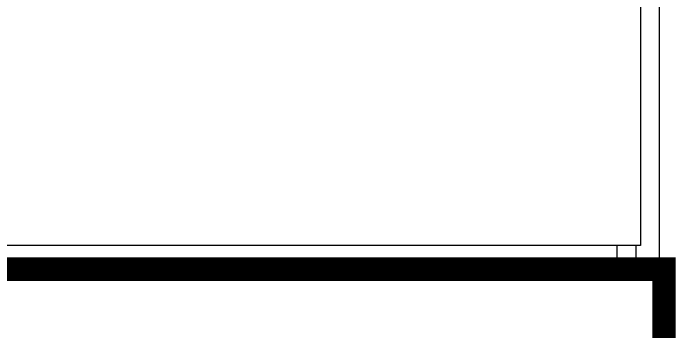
# Model space of a CAD drawing. Header units: metres. Extents: x -58 to 722, y -1100 to 345.
# Drawn here: x 30.819 to 32.224, y -18.194 to -17.519 of the extents above; entities that cross this region are included whole.
import ezdxf

# ---------------------------------------------------------------- set-up
doc = ezdxf.new("R2010")
doc.units = ezdxf.units.M
doc.header["$MEASUREMENT"] = 0
doc.layers.add('FSR_ARQ_028JARDINERAS', color=133, linetype='Continuous')
doc.layers.add('FSR_ARQ_29PERFILES ACERO', color=143, linetype='Continuous')
doc.layers.add('muro bajo', color=33, linetype='Continuous', lineweight=9)

msp = doc.modelspace()

# ---------------------------------------------------------------- linework, layer by layer
at = {"layer": 'FSR_ARQ_028JARDINERAS', "ltscale": 0.005}
for points in [[(30.7491, -18.0112), (30.7491, -17.4612), (32.1491, -17.4612), (32.1491, -18.0112), (30.7491, -18.0112)], [(32.0991, -18.0112), (32.0991, -18.0112), (32.0991, -18.0612)]]:
    msp.add_lwpolyline(points, dxfattribs=at)
at = {"layer": 'FSR_ARQ_29PERFILES ACERO', "ltscale": 0.005}
for points in [[(32.1891, -17.2612), (32.1891, -18.0612)], [(32.1391, -18.0112), (32.1391, -18.0612)]]:
    msp.add_lwpolyline(points, dxfattribs=at)
at = {"layer": 'muro bajo', "ltscale": 0.005, "const_width": 0.05}
msp.add_lwpolyline([(32.1991, -18.3112), (32.1991, -18.0612), (26.9491, -18.0612), (26.9491, -15.0612), (32.1991, -15.0612), (32.1991, -14.8112), (26.6491, -14.8112)], dxfattribs=at)

doc.saveas('drawing.dxf')
